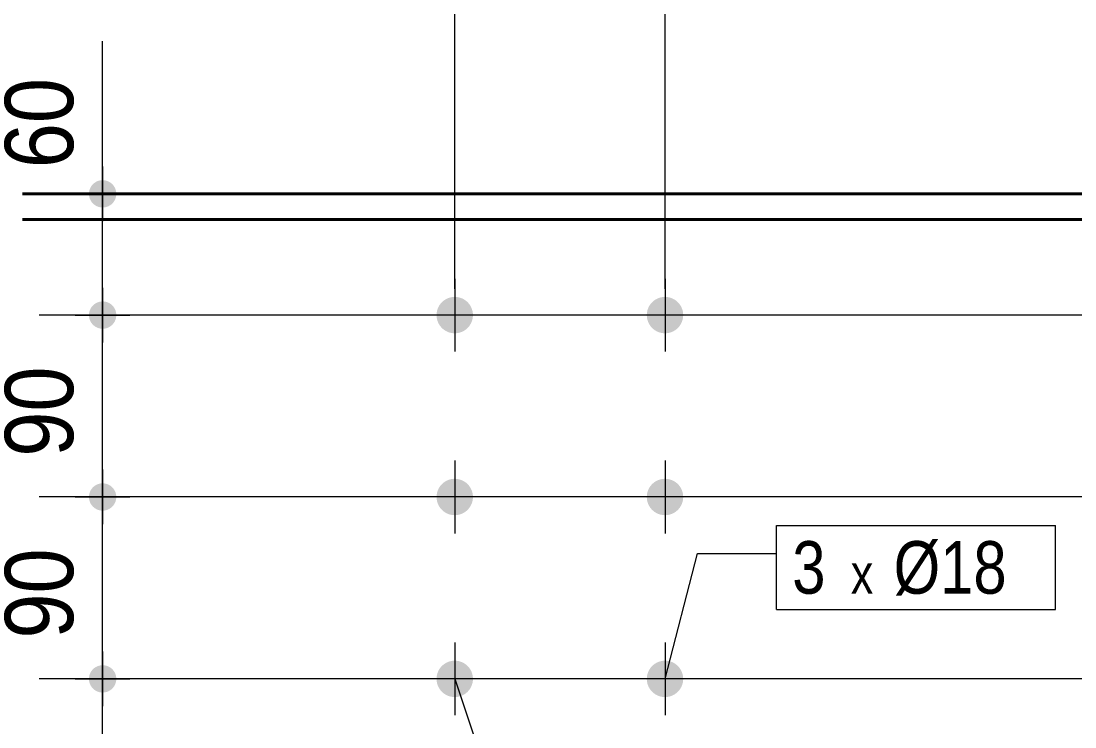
# Model space of a CAD drawing. Header units: millimetres. Extents: x 2 to 287, y 5 to 195.
# Drawn here: x 104.58 to 144.67, y 135.67 to 162.54 of the extents above; entities that cross this region are included whole.
import ezdxf

# ---------------------------------------------------------------- set-up
doc = ezdxf.new("R2010")
doc.units = ezdxf.units.MM
for name, color, linetype, lineweight in [('Boulon', 7, 'Continuous', 0), ('Cotation', 7, 'Continuous', 0), ('Désignation boulon', 3, 'Continuous', 0), ('Piece', 2, 'Continuous', 0)]:
    doc.layers.add(name, color=color, linetype=linetype, lineweight=lineweight)
doc.styles.add('ARIAL', font='ARIAL.TTF')
doc.styles.add('COMIC_SANS_MS', font='COMIC.TTF')

# ---------------------------------------------------------------- blocks, each defined once
blk = doc.blocks.new('*A1')
at = {"layer": 'Boulon'}
for points in [[(128.386, 151.382), (128.389, 151.416), (128.393, 151.449), (128.399, 151.483), (128.406, 151.516), (128.415, 151.549), (128.426, 151.581), (128.438, 151.613), (128.452, 151.644), (128.467, 151.674), (128.484, 151.704), (128.502, 151.733), (128.522, 151.76), (128.542, 151.787), (128.565, 151.813), (128.588, 151.837), (128.613, 151.861), (128.638, 151.883), (128.665, 151.904), (128.693, 151.924), (128.722, 151.942), (128.751, 151.958), (128.782, 151.974), (128.813, 151.987), (128.844, 152), (128.877, 152.01), (128.909, 152.019), (128.943, 152.027), (128.976, 152.033), (129.01, 152.037), (129.044, 152.039), (129.078, 152.04), (129.112, 152.039), (129.145, 152.037), (129.179, 152.033), (129.213, 152.027), (129.246, 152.019), (129.279, 152.01), (129.311, 152), (129.343, 151.987), (129.374, 151.974), (129.404, 151.958), (129.434, 151.942), (129.462, 151.924), (129.49, 151.904), (129.517, 151.883), (129.543, 151.861), (129.567, 151.837), (129.591, 151.813), (129.613, 151.787), (129.634, 151.76), (129.653, 151.733), (129.671, 151.704), (129.688, 151.674), (129.703, 151.644), (129.717, 151.613), (129.729, 151.581), (129.74, 151.549), (129.749, 151.516), (129.757, 151.483), (129.762, 151.449), (129.767, 151.416), (129.769, 151.382), (129.77, 151.348), (129.769, 151.314), (129.767, 151.28), (129.762, 151.246), (129.757, 151.213), (129.749, 151.18), (129.74, 151.147), (129.729, 151.115), (129.717, 151.083), (129.703, 151.052), (129.688, 151.022), (129.671, 150.992), (129.653, 150.963), (129.634, 150.935), (129.613, 150.909), (129.591, 150.883), (129.567, 150.858), (129.543, 150.835), (129.517, 150.813), (129.49, 150.792), (129.462, 150.772), (129.434, 150.754), (129.404, 150.737), (129.374, 150.722), (129.343, 150.708), (129.311, 150.696), (129.279, 150.685), (129.246, 150.676), (129.213, 150.669), (129.179, 150.663), (129.145, 150.659), (129.112, 150.656), (129.078, 150.656), (129.044, 150.656), (129.01, 150.659), (128.976, 150.663), (128.943, 150.669), (128.909, 150.676), (128.877, 150.685), (128.844, 150.696), (128.813, 150.708), (128.782, 150.722), (128.751, 150.737), (128.722, 150.754), (128.693, 150.772), (128.665, 150.792), (128.638, 150.813), (128.613, 150.835), (128.588, 150.858), (128.565, 150.883), (128.542, 150.909), (128.522, 150.935), (128.502, 150.963), (128.484, 150.992), (128.467, 151.022), (128.452, 151.052), (128.438, 151.083), (128.426, 151.115), (128.415, 151.147), (128.406, 151.18), (128.399, 151.213), (128.393, 151.246), (128.389, 151.28), (128.386, 151.314), (128.385, 151.348)], [(128.386, 144.459), (128.389, 144.493), (128.393, 144.526), (128.399, 144.56), (128.406, 144.593), (128.415, 144.626), (128.426, 144.658), (128.438, 144.69), (128.452, 144.721), (128.467, 144.751), (128.484, 144.781), (128.502, 144.809), (128.522, 144.837), (128.542, 144.864), (128.565, 144.89), (128.588, 144.914), (128.613, 144.938), (128.638, 144.96), (128.665, 144.981), (128.693, 145), (128.722, 145.019), (128.751, 145.035), (128.782, 145.051), (128.813, 145.064), (128.844, 145.077), (128.877, 145.087), (128.909, 145.096), (128.943, 145.104), (128.976, 145.11), (129.01, 145.114), (129.044, 145.116), (129.078, 145.117), (129.112, 145.116), (129.145, 145.114), (129.179, 145.11), (129.213, 145.104), (129.246, 145.096), (129.279, 145.087), (129.311, 145.077), (129.343, 145.064), (129.374, 145.051), (129.404, 145.035), (129.434, 145.019), (129.462, 145), (129.49, 144.981), (129.517, 144.96), (129.543, 144.938), (129.567, 144.914), (129.591, 144.89), (129.613, 144.864), (129.634, 144.837), (129.653, 144.809), (129.671, 144.781), (129.688, 144.751), (129.703, 144.721), (129.717, 144.69), (129.729, 144.658), (129.74, 144.626), (129.749, 144.593), (129.757, 144.56), (129.762, 144.526), (129.767, 144.493), (129.769, 144.459), (129.77, 144.425), (129.769, 144.391), (129.767, 144.357), (129.762, 144.323), (129.757, 144.29), (129.749, 144.257), (129.74, 144.224), (129.729, 144.192), (129.717, 144.16), (129.703, 144.129), (129.688, 144.098), (129.671, 144.069), (129.653, 144.04), (129.634, 144.012), (129.613, 143.986), (129.591, 143.96), (129.567, 143.935), (129.543, 143.912), (129.517, 143.89), (129.49, 143.869), (129.462, 143.849), (129.434, 143.831), (129.404, 143.814), (129.374, 143.799), (129.343, 143.785), (129.311, 143.773), (129.279, 143.762), (129.246, 143.753), (129.213, 143.746), (129.179, 143.74), (129.145, 143.736), (129.112, 143.733), (129.078, 143.732), (129.044, 143.733), (129.01, 143.736), (128.976, 143.74), (128.943, 143.746), (128.909, 143.753), (128.877, 143.762), (128.844, 143.773), (128.813, 143.785), (128.782, 143.799), (128.751, 143.814), (128.722, 143.831), (128.693, 143.849), (128.665, 143.869), (128.638, 143.89), (128.613, 143.912), (128.588, 143.935), (128.565, 143.96), (128.542, 143.986), (128.522, 144.012), (128.502, 144.04), (128.484, 144.069), (128.467, 144.098), (128.452, 144.129), (128.438, 144.16), (128.426, 144.192), (128.415, 144.224), (128.406, 144.257), (128.399, 144.29), (128.393, 144.323), (128.389, 144.357), (128.386, 144.391), (128.385, 144.425)], [(128.386, 137.536), (128.389, 137.57), (128.393, 137.603), (128.399, 137.637), (128.406, 137.67), (128.415, 137.703), (128.426, 137.735), (128.438, 137.767), (128.452, 137.798), (128.467, 137.828), (128.484, 137.858), (128.502, 137.886), (128.522, 137.914), (128.542, 137.941), (128.565, 137.967), (128.588, 137.991), (128.613, 138.015), (128.638, 138.037), (128.665, 138.058), (128.693, 138.077), (128.722, 138.096), (128.751, 138.112), (128.782, 138.128), (128.813, 138.141), (128.844, 138.154), (128.877, 138.164), (128.909, 138.173), (128.943, 138.181), (128.976, 138.187), (129.01, 138.191), (129.044, 138.193), (129.078, 138.194), (129.112, 138.193), (129.145, 138.191), (129.179, 138.187), (129.213, 138.181), (129.246, 138.173), (129.279, 138.164), (129.311, 138.154), (129.343, 138.141), (129.374, 138.128), (129.404, 138.112), (129.434, 138.096), (129.462, 138.077), (129.49, 138.058), (129.517, 138.037), (129.543, 138.015), (129.567, 137.991), (129.591, 137.967), (129.613, 137.941), (129.634, 137.914), (129.653, 137.886), (129.671, 137.858), (129.688, 137.828), (129.703, 137.798), (129.717, 137.767), (129.729, 137.735), (129.74, 137.703), (129.749, 137.67), (129.757, 137.637), (129.762, 137.603), (129.767, 137.57), (129.769, 137.536), (129.77, 137.502), (129.769, 137.468), (129.767, 137.434), (129.762, 137.4), (129.757, 137.367), (129.749, 137.334), (129.74, 137.301), (129.729, 137.268), (129.717, 137.237), (129.703, 137.206), (129.688, 137.175), (129.671, 137.146), (129.653, 137.117), (129.634, 137.089), (129.613, 137.063), (129.591, 137.037), (129.567, 137.012), (129.543, 136.989), (129.517, 136.967), (129.49, 136.946), (129.462, 136.926), (129.434, 136.908), (129.404, 136.891), (129.374, 136.876), (129.343, 136.862), (129.311, 136.85), (129.279, 136.839), (129.246, 136.83), (129.213, 136.823), (129.179, 136.817), (129.145, 136.813), (129.112, 136.81), (129.078, 136.809), (129.044, 136.81), (129.01, 136.813), (128.976, 136.817), (128.943, 136.823), (128.909, 136.83), (128.877, 136.839), (128.844, 136.85), (128.813, 136.862), (128.782, 136.876), (128.751, 136.891), (128.722, 136.908), (128.693, 136.926), (128.665, 136.946), (128.638, 136.967), (128.613, 136.989), (128.588, 137.012), (128.565, 137.037), (128.542, 137.063), (128.522, 137.089), (128.502, 137.117), (128.484, 137.146), (128.467, 137.175), (128.452, 137.206), (128.438, 137.237), (128.426, 137.268), (128.415, 137.301), (128.406, 137.334), (128.399, 137.367), (128.393, 137.4), (128.389, 137.434), (128.386, 137.468), (128.385, 137.502)]]:
    blk.add_hatch(color=256, dxfattribs=at).paths.add_polyline_path(points, flags=17)
at = {"layer": 'Boulon', "linetype": 'Continuous', "lineweight": 0}
for p, q in [((129.078, 152.732), (129.078, 149.963)), ((130.462, 151.348), (127.693, 151.348)), ((129.078, 145.809), (129.078, 143.04)), ((130.462, 144.425), (127.693, 144.425)), ((129.078, 138.886), (129.078, 136.117)), ((130.462, 137.502), (127.693, 137.502))]:
    blk.add_line(p, q, dxfattribs=at)
blk = doc.blocks.new('*A2')
at = {"layer": 'Boulon'}
for points in [[(120.386, 151.382), (120.389, 151.416), (120.393, 151.449), (120.399, 151.483), (120.406, 151.516), (120.415, 151.549), (120.426, 151.581), (120.438, 151.613), (120.452, 151.644), (120.467, 151.674), (120.484, 151.704), (120.502, 151.733), (120.522, 151.76), (120.542, 151.787), (120.565, 151.813), (120.588, 151.837), (120.613, 151.861), (120.638, 151.883), (120.665, 151.904), (120.693, 151.924), (120.722, 151.942), (120.751, 151.958), (120.782, 151.974), (120.813, 151.987), (120.844, 152), (120.877, 152.01), (120.909, 152.019), (120.943, 152.027), (120.976, 152.033), (121.01, 152.037), (121.044, 152.039), (121.078, 152.04), (121.112, 152.039), (121.145, 152.037), (121.179, 152.033), (121.213, 152.027), (121.246, 152.019), (121.279, 152.01), (121.311, 152), (121.343, 151.987), (121.374, 151.974), (121.404, 151.958), (121.434, 151.942), (121.462, 151.924), (121.49, 151.904), (121.517, 151.883), (121.543, 151.861), (121.567, 151.837), (121.591, 151.813), (121.613, 151.787), (121.634, 151.76), (121.653, 151.733), (121.671, 151.704), (121.688, 151.674), (121.703, 151.644), (121.717, 151.613), (121.729, 151.581), (121.74, 151.549), (121.749, 151.516), (121.757, 151.483), (121.762, 151.449), (121.767, 151.416), (121.769, 151.382), (121.77, 151.348), (121.769, 151.314), (121.767, 151.28), (121.762, 151.246), (121.757, 151.213), (121.749, 151.18), (121.74, 151.147), (121.729, 151.115), (121.717, 151.083), (121.703, 151.052), (121.688, 151.022), (121.671, 150.992), (121.653, 150.963), (121.634, 150.935), (121.613, 150.909), (121.591, 150.883), (121.567, 150.858), (121.543, 150.835), (121.517, 150.813), (121.49, 150.792), (121.462, 150.772), (121.434, 150.754), (121.404, 150.737), (121.374, 150.722), (121.343, 150.708), (121.311, 150.696), (121.279, 150.685), (121.246, 150.676), (121.213, 150.669), (121.179, 150.663), (121.145, 150.659), (121.112, 150.656), (121.078, 150.656), (121.044, 150.656), (121.01, 150.659), (120.976, 150.663), (120.943, 150.669), (120.909, 150.676), (120.877, 150.685), (120.844, 150.696), (120.813, 150.708), (120.782, 150.722), (120.751, 150.737), (120.722, 150.754), (120.693, 150.772), (120.665, 150.792), (120.638, 150.813), (120.613, 150.835), (120.588, 150.858), (120.565, 150.883), (120.542, 150.909), (120.522, 150.935), (120.502, 150.963), (120.484, 150.992), (120.467, 151.022), (120.452, 151.052), (120.438, 151.083), (120.426, 151.115), (120.415, 151.147), (120.406, 151.18), (120.399, 151.213), (120.393, 151.246), (120.389, 151.28), (120.386, 151.314), (120.385, 151.348)], [(120.386, 144.459), (120.389, 144.493), (120.393, 144.526), (120.399, 144.56), (120.406, 144.593), (120.415, 144.626), (120.426, 144.658), (120.438, 144.69), (120.452, 144.721), (120.467, 144.751), (120.484, 144.781), (120.502, 144.809), (120.522, 144.837), (120.542, 144.864), (120.565, 144.89), (120.588, 144.914), (120.613, 144.938), (120.638, 144.96), (120.665, 144.981), (120.693, 145), (120.722, 145.019), (120.751, 145.035), (120.782, 145.051), (120.813, 145.064), (120.844, 145.077), (120.877, 145.087), (120.909, 145.096), (120.943, 145.104), (120.976, 145.11), (121.01, 145.114), (121.044, 145.116), (121.078, 145.117), (121.112, 145.116), (121.145, 145.114), (121.179, 145.11), (121.213, 145.104), (121.246, 145.096), (121.279, 145.087), (121.311, 145.077), (121.343, 145.064), (121.374, 145.051), (121.404, 145.035), (121.434, 145.019), (121.462, 145), (121.49, 144.981), (121.517, 144.96), (121.543, 144.938), (121.567, 144.914), (121.591, 144.89), (121.613, 144.864), (121.634, 144.837), (121.653, 144.809), (121.671, 144.781), (121.688, 144.751), (121.703, 144.721), (121.717, 144.69), (121.729, 144.658), (121.74, 144.626), (121.749, 144.593), (121.757, 144.56), (121.762, 144.526), (121.767, 144.493), (121.769, 144.459), (121.77, 144.425), (121.769, 144.391), (121.767, 144.357), (121.762, 144.323), (121.757, 144.29), (121.749, 144.257), (121.74, 144.224), (121.729, 144.192), (121.717, 144.16), (121.703, 144.129), (121.688, 144.098), (121.671, 144.069), (121.653, 144.04), (121.634, 144.012), (121.613, 143.986), (121.591, 143.96), (121.567, 143.935), (121.543, 143.912), (121.517, 143.89), (121.49, 143.869), (121.462, 143.849), (121.434, 143.831), (121.404, 143.814), (121.374, 143.799), (121.343, 143.785), (121.311, 143.773), (121.279, 143.762), (121.246, 143.753), (121.213, 143.746), (121.179, 143.74), (121.145, 143.736), (121.112, 143.733), (121.078, 143.732), (121.044, 143.733), (121.01, 143.736), (120.976, 143.74), (120.943, 143.746), (120.909, 143.753), (120.877, 143.762), (120.844, 143.773), (120.813, 143.785), (120.782, 143.799), (120.751, 143.814), (120.722, 143.831), (120.693, 143.849), (120.665, 143.869), (120.638, 143.89), (120.613, 143.912), (120.588, 143.935), (120.565, 143.96), (120.542, 143.986), (120.522, 144.012), (120.502, 144.04), (120.484, 144.069), (120.467, 144.098), (120.452, 144.129), (120.438, 144.16), (120.426, 144.192), (120.415, 144.224), (120.406, 144.257), (120.399, 144.29), (120.393, 144.323), (120.389, 144.357), (120.386, 144.391), (120.385, 144.425)], [(120.386, 137.536), (120.389, 137.57), (120.393, 137.603), (120.399, 137.637), (120.406, 137.67), (120.415, 137.703), (120.426, 137.735), (120.438, 137.767), (120.452, 137.798), (120.467, 137.828), (120.484, 137.858), (120.502, 137.886), (120.522, 137.914), (120.542, 137.941), (120.565, 137.967), (120.588, 137.991), (120.613, 138.015), (120.638, 138.037), (120.665, 138.058), (120.693, 138.077), (120.722, 138.096), (120.751, 138.112), (120.782, 138.128), (120.813, 138.141), (120.844, 138.154), (120.877, 138.164), (120.909, 138.173), (120.943, 138.181), (120.976, 138.187), (121.01, 138.191), (121.044, 138.193), (121.078, 138.194), (121.112, 138.193), (121.145, 138.191), (121.179, 138.187), (121.213, 138.181), (121.246, 138.173), (121.279, 138.164), (121.311, 138.154), (121.343, 138.141), (121.374, 138.128), (121.404, 138.112), (121.434, 138.096), (121.462, 138.077), (121.49, 138.058), (121.517, 138.037), (121.543, 138.015), (121.567, 137.991), (121.591, 137.967), (121.613, 137.941), (121.634, 137.914), (121.653, 137.886), (121.671, 137.858), (121.688, 137.828), (121.703, 137.798), (121.717, 137.767), (121.729, 137.735), (121.74, 137.703), (121.749, 137.67), (121.757, 137.637), (121.762, 137.603), (121.767, 137.57), (121.769, 137.536), (121.77, 137.502), (121.769, 137.468), (121.767, 137.434), (121.762, 137.4), (121.757, 137.367), (121.749, 137.334), (121.74, 137.301), (121.729, 137.268), (121.717, 137.237), (121.703, 137.206), (121.688, 137.175), (121.671, 137.146), (121.653, 137.117), (121.634, 137.089), (121.613, 137.063), (121.591, 137.037), (121.567, 137.012), (121.543, 136.989), (121.517, 136.967), (121.49, 136.946), (121.462, 136.926), (121.434, 136.908), (121.404, 136.891), (121.374, 136.876), (121.343, 136.862), (121.311, 136.85), (121.279, 136.839), (121.246, 136.83), (121.213, 136.823), (121.179, 136.817), (121.145, 136.813), (121.112, 136.81), (121.078, 136.809), (121.044, 136.81), (121.01, 136.813), (120.976, 136.817), (120.943, 136.823), (120.909, 136.83), (120.877, 136.839), (120.844, 136.85), (120.813, 136.862), (120.782, 136.876), (120.751, 136.891), (120.722, 136.908), (120.693, 136.926), (120.665, 136.946), (120.638, 136.967), (120.613, 136.989), (120.588, 137.012), (120.565, 137.037), (120.542, 137.063), (120.522, 137.089), (120.502, 137.117), (120.484, 137.146), (120.467, 137.175), (120.452, 137.206), (120.438, 137.237), (120.426, 137.268), (120.415, 137.301), (120.406, 137.334), (120.399, 137.367), (120.393, 137.4), (120.389, 137.434), (120.386, 137.468), (120.385, 137.502)]]:
    blk.add_hatch(color=256, dxfattribs=at).paths.add_polyline_path(points, flags=17)
at = {"layer": 'Boulon', "linetype": 'Continuous', "lineweight": 0}
for p, q in [((121.078, 152.732), (121.078, 149.963)), ((122.462, 151.348), (119.693, 151.348)), ((121.078, 145.809), (121.078, 143.04)), ((122.462, 144.425), (119.693, 144.425)), ((121.078, 138.886), (121.078, 136.117)), ((122.462, 137.502), (119.693, 137.502))]:
    blk.add_line(p, q, dxfattribs=at)
blk = doc.blocks.new('*A11')
at = {"layer": 'Piece', "color": 2, "linetype": 'Continuous', "lineweight": 40}
for p, q in [((177.561971, 155.963263), (104.627139, 155.963263)), ((177.561971, 154.98634), (104.627139, 154.98634))]:
    blk.add_line(p, q, dxfattribs=at)
blk = doc.blocks.new('*A41')
at = {"layer": 'Cotation'}
blk.add_hatch(color=256, dxfattribs=at).paths.add_polyline_path([(107.654, 136.982), (107.629, 136.984), (107.604, 136.987), (107.579, 136.992), (107.554, 136.997), (107.529, 137.004), (107.505, 137.012), (107.481, 137.021), (107.458, 137.032), (107.435, 137.043), (107.413, 137.056), (107.391, 137.069), (107.37, 137.084), (107.35, 137.1), (107.331, 137.116), (107.312, 137.134), (107.295, 137.153), (107.278, 137.172), (107.262, 137.192), (107.248, 137.213), (107.234, 137.234), (107.221, 137.257), (107.21, 137.279), (107.2, 137.303), (107.19, 137.327), (107.182, 137.351), (107.176, 137.375), (107.17, 137.4), (107.166, 137.425), (107.163, 137.451), (107.161, 137.476), (107.16, 137.502), (107.161, 137.527), (107.163, 137.553), (107.166, 137.578), (107.17, 137.603), (107.176, 137.628), (107.182, 137.653), (107.19, 137.677), (107.2, 137.701), (107.21, 137.724), (107.221, 137.747), (107.234, 137.769), (107.248, 137.791), (107.262, 137.811), (107.278, 137.832), (107.295, 137.851), (107.312, 137.869), (107.331, 137.887), (107.35, 137.904), (107.37, 137.919), (107.391, 137.934), (107.413, 137.948), (107.435, 137.96), (107.458, 137.972), (107.481, 137.982), (107.505, 137.991), (107.529, 137.999), (107.554, 138.006), (107.579, 138.012), (107.604, 138.016), (107.629, 138.019), (107.654, 138.021), (107.68, 138.022), (107.706, 138.021), (107.731, 138.019), (107.756, 138.016), (107.781, 138.012), (107.806, 138.006), (107.831, 137.999), (107.855, 137.991), (107.879, 137.982), (107.902, 137.972), (107.925, 137.96), (107.947, 137.948), (107.969, 137.934), (107.99, 137.919), (108.01, 137.904), (108.029, 137.887), (108.048, 137.869), (108.065, 137.851), (108.082, 137.832), (108.098, 137.811), (108.112, 137.791), (108.126, 137.769), (108.139, 137.747), (108.15, 137.724), (108.16, 137.701), (108.17, 137.677), (108.178, 137.653), (108.184, 137.628), (108.19, 137.603), (108.194, 137.578), (108.197, 137.553), (108.199, 137.527), (108.2, 137.502), (108.199, 137.476), (108.197, 137.451), (108.194, 137.425), (108.19, 137.4), (108.184, 137.375), (108.178, 137.351), (108.17, 137.327), (108.16, 137.303), (108.15, 137.279), (108.139, 137.257), (108.126, 137.234), (108.112, 137.213), (108.098, 137.192), (108.082, 137.172), (108.065, 137.153), (108.048, 137.134), (108.029, 137.116), (108.01, 137.1), (107.99, 137.084), (107.969, 137.069), (107.947, 137.056), (107.925, 137.043), (107.902, 137.032), (107.879, 137.021), (107.855, 137.012), (107.831, 137.004), (107.806, 136.997), (107.781, 136.992), (107.756, 136.987), (107.731, 136.984), (107.706, 136.982), (107.68, 136.982)], flags=17)
at = {"layer": 'Cotation', "linetype": 'Continuous', "lineweight": 0}
for p, q in [((107.68, 138.542), (107.68, 136.462)), ((107.68, 137.502), (107.68, 138.542)), ((160.111, 137.502), (105.26, 137.502)), ((106.64, 137.502), (108.72, 137.502)), ((107.68, 128.271), (107.68, 137.502))]:
    blk.add_line(p, q, dxfattribs=at)
at = {"layer": 'Cotation'}
blk.add_point((107.68, 137.502), dxfattribs=at)
blk = doc.blocks.new('*A42')
at = {"layer": 'Cotation'}
for points in [[(107.654, 143.905), (107.629, 143.907), (107.604, 143.91), (107.579, 143.915), (107.554, 143.92), (107.529, 143.927), (107.505, 143.935), (107.481, 143.944), (107.458, 143.955), (107.435, 143.966), (107.413, 143.979), (107.391, 143.992), (107.37, 144.007), (107.35, 144.023), (107.331, 144.04), (107.312, 144.057), (107.295, 144.076), (107.278, 144.095), (107.262, 144.115), (107.248, 144.136), (107.234, 144.157), (107.221, 144.18), (107.21, 144.202), (107.2, 144.226), (107.19, 144.25), (107.182, 144.274), (107.176, 144.298), (107.17, 144.323), (107.166, 144.349), (107.163, 144.374), (107.161, 144.399), (107.16, 144.425), (107.161, 144.45), (107.163, 144.476), (107.166, 144.501), (107.17, 144.526), (107.176, 144.551), (107.182, 144.576), (107.19, 144.6), (107.2, 144.624), (107.21, 144.647), (107.221, 144.67), (107.234, 144.692), (107.248, 144.714), (107.262, 144.735), (107.278, 144.755), (107.295, 144.774), (107.312, 144.792), (107.331, 144.81), (107.35, 144.827), (107.37, 144.842), (107.391, 144.857), (107.413, 144.871), (107.435, 144.883), (107.458, 144.895), (107.481, 144.905), (107.505, 144.914), (107.529, 144.922), (107.554, 144.929), (107.579, 144.935), (107.604, 144.939), (107.629, 144.942), (107.654, 144.944), (107.68, 144.945), (107.706, 144.944), (107.731, 144.942), (107.756, 144.939), (107.781, 144.935), (107.806, 144.929), (107.831, 144.922), (107.855, 144.914), (107.879, 144.905), (107.902, 144.895), (107.925, 144.883), (107.947, 144.871), (107.969, 144.857), (107.99, 144.842), (108.01, 144.827), (108.029, 144.81), (108.048, 144.792), (108.065, 144.774), (108.082, 144.755), (108.098, 144.735), (108.112, 144.714), (108.126, 144.692), (108.139, 144.67), (108.15, 144.647), (108.16, 144.624), (108.17, 144.6), (108.178, 144.576), (108.184, 144.551), (108.19, 144.526), (108.194, 144.501), (108.197, 144.476), (108.199, 144.45), (108.2, 144.425), (108.199, 144.399), (108.197, 144.374), (108.194, 144.349), (108.19, 144.323), (108.184, 144.298), (108.178, 144.274), (108.17, 144.25), (108.16, 144.226), (108.15, 144.202), (108.139, 144.18), (108.126, 144.157), (108.112, 144.136), (108.098, 144.115), (108.082, 144.095), (108.065, 144.076), (108.048, 144.057), (108.029, 144.04), (108.01, 144.023), (107.99, 144.007), (107.969, 143.992), (107.947, 143.979), (107.925, 143.966), (107.902, 143.955), (107.879, 143.944), (107.855, 143.935), (107.831, 143.927), (107.806, 143.92), (107.781, 143.915), (107.756, 143.91), (107.731, 143.907), (107.706, 143.905), (107.68, 143.905)], [(107.654, 136.982), (107.629, 136.984), (107.604, 136.987), (107.579, 136.992), (107.554, 136.997), (107.529, 137.004), (107.505, 137.012), (107.481, 137.021), (107.458, 137.032), (107.435, 137.043), (107.413, 137.056), (107.391, 137.069), (107.37, 137.084), (107.35, 137.1), (107.331, 137.116), (107.312, 137.134), (107.295, 137.153), (107.278, 137.172), (107.262, 137.192), (107.248, 137.213), (107.234, 137.234), (107.221, 137.257), (107.21, 137.279), (107.2, 137.303), (107.19, 137.327), (107.182, 137.351), (107.176, 137.375), (107.17, 137.4), (107.166, 137.425), (107.163, 137.451), (107.161, 137.476), (107.16, 137.502), (107.161, 137.527), (107.163, 137.553), (107.166, 137.578), (107.17, 137.603), (107.176, 137.628), (107.182, 137.653), (107.19, 137.677), (107.2, 137.701), (107.21, 137.724), (107.221, 137.747), (107.234, 137.769), (107.248, 137.791), (107.262, 137.811), (107.278, 137.832), (107.295, 137.851), (107.312, 137.869), (107.331, 137.887), (107.35, 137.904), (107.37, 137.919), (107.391, 137.934), (107.413, 137.948), (107.435, 137.96), (107.458, 137.972), (107.481, 137.982), (107.505, 137.991), (107.529, 137.999), (107.554, 138.006), (107.579, 138.012), (107.604, 138.016), (107.629, 138.019), (107.654, 138.021), (107.68, 138.022), (107.706, 138.021), (107.731, 138.019), (107.756, 138.016), (107.781, 138.012), (107.806, 138.006), (107.831, 137.999), (107.855, 137.991), (107.879, 137.982), (107.902, 137.972), (107.925, 137.96), (107.947, 137.948), (107.969, 137.934), (107.99, 137.919), (108.01, 137.904), (108.029, 137.887), (108.048, 137.869), (108.065, 137.851), (108.082, 137.832), (108.098, 137.811), (108.112, 137.791), (108.126, 137.769), (108.139, 137.747), (108.15, 137.724), (108.16, 137.701), (108.17, 137.677), (108.178, 137.653), (108.184, 137.628), (108.19, 137.603), (108.194, 137.578), (108.197, 137.553), (108.199, 137.527), (108.2, 137.502), (108.199, 137.476), (108.197, 137.451), (108.194, 137.425), (108.19, 137.4), (108.184, 137.375), (108.178, 137.351), (108.17, 137.327), (108.16, 137.303), (108.15, 137.279), (108.139, 137.257), (108.126, 137.234), (108.112, 137.213), (108.098, 137.192), (108.082, 137.172), (108.065, 137.153), (108.048, 137.134), (108.029, 137.116), (108.01, 137.1), (107.99, 137.084), (107.969, 137.069), (107.947, 137.056), (107.925, 137.043), (107.902, 137.032), (107.879, 137.021), (107.855, 137.012), (107.831, 137.004), (107.806, 136.997), (107.781, 136.992), (107.756, 136.987), (107.731, 136.984), (107.706, 136.982), (107.68, 136.982)]]:
    blk.add_hatch(color=256, dxfattribs=at).paths.add_polyline_path(points, flags=17)
at = {"layer": 'Cotation', "linetype": 'Continuous', "lineweight": 0}
for p, q in [((107.68, 145.465), (107.68, 143.385)), ((107.68, 144.425), (107.68, 145.465)), ((160.111, 144.425), (105.26, 144.425)), ((106.64, 144.425), (108.72, 144.425)), ((107.68, 137.502), (107.68, 144.425)), ((107.68, 138.542), (107.68, 136.462)), ((160.111, 137.502), (105.26, 137.502)), ((106.64, 137.502), (108.72, 137.502)), ((107.68, 137.502), (107.68, 136.462))]:
    blk.add_line(p, q, dxfattribs=at)
at = {"layer": 'Cotation'}
for p in [(107.68, 144.425), (107.68, 137.502)]:
    blk.add_point(p, dxfattribs=at)
at = {"layer": 'Cotation', "style": 'ARIAL', "width": 0.85}
blk.add_text('90', height=2.6, rotation=90.0002, dxfattribs=at).set_placement((106.56, 139.035))
blk = doc.blocks.new('*A43')
at = {"layer": 'Cotation'}
for points in [[(107.654, 150.829), (107.629, 150.83), (107.604, 150.834), (107.579, 150.838), (107.554, 150.843), (107.529, 150.85), (107.505, 150.858), (107.481, 150.867), (107.458, 150.878), (107.435, 150.889), (107.413, 150.902), (107.391, 150.916), (107.37, 150.93), (107.35, 150.946), (107.331, 150.963), (107.312, 150.98), (107.295, 150.999), (107.278, 151.018), (107.262, 151.038), (107.248, 151.059), (107.234, 151.081), (107.221, 151.103), (107.21, 151.126), (107.2, 151.149), (107.19, 151.173), (107.182, 151.197), (107.176, 151.222), (107.17, 151.246), (107.166, 151.272), (107.163, 151.297), (107.161, 151.322), (107.16, 151.348), (107.161, 151.373), (107.163, 151.399), (107.166, 151.424), (107.17, 151.449), (107.176, 151.474), (107.182, 151.499), (107.19, 151.523), (107.2, 151.547), (107.21, 151.57), (107.221, 151.593), (107.234, 151.615), (107.248, 151.637), (107.262, 151.658), (107.278, 151.678), (107.295, 151.697), (107.312, 151.716), (107.331, 151.733), (107.35, 151.75), (107.37, 151.766), (107.391, 151.78), (107.413, 151.794), (107.435, 151.806), (107.458, 151.818), (107.481, 151.828), (107.505, 151.837), (107.529, 151.845), (107.554, 151.852), (107.579, 151.858), (107.604, 151.862), (107.629, 151.865), (107.654, 151.867), (107.68, 151.868), (107.706, 151.867), (107.731, 151.865), (107.756, 151.862), (107.781, 151.858), (107.806, 151.852), (107.831, 151.845), (107.855, 151.837), (107.879, 151.828), (107.902, 151.818), (107.925, 151.806), (107.947, 151.794), (107.969, 151.78), (107.99, 151.766), (108.01, 151.75), (108.029, 151.733), (108.048, 151.716), (108.065, 151.697), (108.082, 151.678), (108.098, 151.658), (108.112, 151.637), (108.126, 151.615), (108.139, 151.593), (108.15, 151.57), (108.16, 151.547), (108.17, 151.523), (108.178, 151.499), (108.184, 151.474), (108.19, 151.449), (108.194, 151.424), (108.197, 151.399), (108.199, 151.373), (108.2, 151.348), (108.199, 151.322), (108.197, 151.297), (108.194, 151.272), (108.19, 151.246), (108.184, 151.222), (108.178, 151.197), (108.17, 151.173), (108.16, 151.149), (108.15, 151.126), (108.139, 151.103), (108.126, 151.081), (108.112, 151.059), (108.098, 151.038), (108.082, 151.018), (108.065, 150.999), (108.048, 150.98), (108.029, 150.963), (108.01, 150.946), (107.99, 150.93), (107.969, 150.916), (107.947, 150.902), (107.925, 150.889), (107.902, 150.878), (107.879, 150.867), (107.855, 150.858), (107.831, 150.85), (107.806, 150.843), (107.781, 150.838), (107.756, 150.834), (107.731, 150.83), (107.706, 150.829), (107.68, 150.828)], [(107.654, 143.905), (107.629, 143.907), (107.604, 143.91), (107.579, 143.915), (107.554, 143.92), (107.529, 143.927), (107.505, 143.935), (107.481, 143.944), (107.458, 143.955), (107.435, 143.966), (107.413, 143.979), (107.391, 143.992), (107.37, 144.007), (107.35, 144.023), (107.331, 144.04), (107.312, 144.057), (107.295, 144.076), (107.278, 144.095), (107.262, 144.115), (107.248, 144.136), (107.234, 144.157), (107.221, 144.18), (107.21, 144.202), (107.2, 144.226), (107.19, 144.25), (107.182, 144.274), (107.176, 144.298), (107.17, 144.323), (107.166, 144.349), (107.163, 144.374), (107.161, 144.399), (107.16, 144.425), (107.161, 144.45), (107.163, 144.476), (107.166, 144.501), (107.17, 144.526), (107.176, 144.551), (107.182, 144.576), (107.19, 144.6), (107.2, 144.624), (107.21, 144.647), (107.221, 144.67), (107.234, 144.692), (107.248, 144.714), (107.262, 144.735), (107.278, 144.755), (107.295, 144.774), (107.312, 144.792), (107.331, 144.81), (107.35, 144.827), (107.37, 144.842), (107.391, 144.857), (107.413, 144.871), (107.435, 144.883), (107.458, 144.895), (107.481, 144.905), (107.505, 144.914), (107.529, 144.922), (107.554, 144.929), (107.579, 144.935), (107.604, 144.939), (107.629, 144.942), (107.654, 144.944), (107.68, 144.945), (107.706, 144.944), (107.731, 144.942), (107.756, 144.939), (107.781, 144.935), (107.806, 144.929), (107.831, 144.922), (107.855, 144.914), (107.879, 144.905), (107.902, 144.895), (107.925, 144.883), (107.947, 144.871), (107.969, 144.857), (107.99, 144.842), (108.01, 144.827), (108.029, 144.81), (108.048, 144.792), (108.065, 144.774), (108.082, 144.755), (108.098, 144.735), (108.112, 144.714), (108.126, 144.692), (108.139, 144.67), (108.15, 144.647), (108.16, 144.624), (108.17, 144.6), (108.178, 144.576), (108.184, 144.551), (108.19, 144.526), (108.194, 144.501), (108.197, 144.476), (108.199, 144.45), (108.2, 144.425), (108.199, 144.399), (108.197, 144.374), (108.194, 144.349), (108.19, 144.323), (108.184, 144.298), (108.178, 144.274), (108.17, 144.25), (108.16, 144.226), (108.15, 144.202), (108.139, 144.18), (108.126, 144.157), (108.112, 144.136), (108.098, 144.115), (108.082, 144.095), (108.065, 144.076), (108.048, 144.057), (108.029, 144.04), (108.01, 144.023), (107.99, 144.007), (107.969, 143.992), (107.947, 143.979), (107.925, 143.966), (107.902, 143.955), (107.879, 143.944), (107.855, 143.935), (107.831, 143.927), (107.806, 143.92), (107.781, 143.915), (107.756, 143.91), (107.731, 143.907), (107.706, 143.905), (107.68, 143.905)]]:
    blk.add_hatch(color=256, dxfattribs=at).paths.add_polyline_path(points, flags=17)
at = {"layer": 'Cotation', "linetype": 'Continuous', "lineweight": 0}
for p, q in [((107.68, 152.388), (107.68, 150.308)), ((107.68, 151.348), (107.68, 152.388)), ((160.111, 151.348), (105.26, 151.348)), ((106.64, 151.348), (108.72, 151.348)), ((107.68, 144.425), (107.68, 151.348)), ((107.68, 145.465), (107.68, 143.385)), ((160.111, 144.425), (105.26, 144.425)), ((106.64, 144.425), (108.72, 144.425)), ((107.68, 144.425), (107.68, 143.385))]:
    blk.add_line(p, q, dxfattribs=at)
at = {"layer": 'Cotation'}
for p in [(107.68, 151.348), (107.68, 144.425)]:
    blk.add_point(p, dxfattribs=at)
at = {"layer": 'Cotation', "style": 'ARIAL', "width": 0.85}
blk.add_text('90', height=2.6, rotation=90.0002, dxfattribs=at).set_placement((106.56, 145.958))
blk = doc.blocks.new('*A44')
at = {"layer": 'Cotation'}
for points in [[(107.654, 155.444), (107.629, 155.446), (107.604, 155.449), (107.579, 155.453), (107.554, 155.459), (107.529, 155.466), (107.505, 155.474), (107.481, 155.483), (107.458, 155.493), (107.435, 155.505), (107.413, 155.517), (107.391, 155.531), (107.37, 155.546), (107.35, 155.561), (107.331, 155.578), (107.312, 155.596), (107.295, 155.614), (107.278, 155.633), (107.262, 155.653), (107.248, 155.674), (107.234, 155.696), (107.221, 155.718), (107.21, 155.741), (107.2, 155.764), (107.19, 155.788), (107.182, 155.812), (107.176, 155.837), (107.17, 155.862), (107.166, 155.887), (107.163, 155.912), (107.161, 155.938), (107.16, 155.963), (107.161, 155.989), (107.163, 156.014), (107.166, 156.04), (107.17, 156.065), (107.176, 156.09), (107.182, 156.114), (107.19, 156.138), (107.2, 156.162), (107.21, 156.186), (107.221, 156.208), (107.234, 156.231), (107.248, 156.252), (107.262, 156.273), (107.278, 156.293), (107.295, 156.312), (107.312, 156.331), (107.331, 156.349), (107.35, 156.365), (107.37, 156.381), (107.391, 156.396), (107.413, 156.409), (107.435, 156.422), (107.458, 156.433), (107.481, 156.444), (107.505, 156.453), (107.529, 156.461), (107.554, 156.468), (107.579, 156.473), (107.604, 156.478), (107.629, 156.481), (107.654, 156.483), (107.68, 156.483), (107.706, 156.483), (107.731, 156.481), (107.756, 156.478), (107.781, 156.473), (107.806, 156.468), (107.831, 156.461), (107.855, 156.453), (107.879, 156.444), (107.902, 156.433), (107.925, 156.422), (107.947, 156.409), (107.969, 156.396), (107.99, 156.381), (108.01, 156.365), (108.029, 156.349), (108.048, 156.331), (108.065, 156.312), (108.082, 156.293), (108.098, 156.273), (108.112, 156.252), (108.126, 156.231), (108.139, 156.208), (108.15, 156.186), (108.16, 156.162), (108.17, 156.138), (108.178, 156.114), (108.184, 156.09), (108.19, 156.065), (108.194, 156.04), (108.197, 156.014), (108.199, 155.989), (108.2, 155.963), (108.199, 155.938), (108.197, 155.912), (108.194, 155.887), (108.19, 155.862), (108.184, 155.837), (108.178, 155.812), (108.17, 155.788), (108.16, 155.764), (108.15, 155.741), (108.139, 155.718), (108.126, 155.696), (108.112, 155.674), (108.098, 155.653), (108.082, 155.633), (108.065, 155.614), (108.048, 155.596), (108.029, 155.578), (108.01, 155.561), (107.99, 155.546), (107.969, 155.531), (107.947, 155.517), (107.925, 155.505), (107.902, 155.493), (107.879, 155.483), (107.855, 155.474), (107.831, 155.466), (107.806, 155.459), (107.781, 155.453), (107.756, 155.449), (107.731, 155.446), (107.706, 155.444), (107.68, 155.443)], [(107.654, 150.829), (107.629, 150.83), (107.604, 150.834), (107.579, 150.838), (107.554, 150.843), (107.529, 150.85), (107.505, 150.858), (107.481, 150.867), (107.458, 150.878), (107.435, 150.889), (107.413, 150.902), (107.391, 150.916), (107.37, 150.93), (107.35, 150.946), (107.331, 150.963), (107.312, 150.98), (107.295, 150.999), (107.278, 151.018), (107.262, 151.038), (107.248, 151.059), (107.234, 151.081), (107.221, 151.103), (107.21, 151.126), (107.2, 151.149), (107.19, 151.173), (107.182, 151.197), (107.176, 151.222), (107.17, 151.246), (107.166, 151.272), (107.163, 151.297), (107.161, 151.322), (107.16, 151.348), (107.161, 151.373), (107.163, 151.399), (107.166, 151.424), (107.17, 151.449), (107.176, 151.474), (107.182, 151.499), (107.19, 151.523), (107.2, 151.547), (107.21, 151.57), (107.221, 151.593), (107.234, 151.615), (107.248, 151.637), (107.262, 151.658), (107.278, 151.678), (107.295, 151.697), (107.312, 151.716), (107.331, 151.733), (107.35, 151.75), (107.37, 151.766), (107.391, 151.78), (107.413, 151.794), (107.435, 151.806), (107.458, 151.818), (107.481, 151.828), (107.505, 151.837), (107.529, 151.845), (107.554, 151.852), (107.579, 151.858), (107.604, 151.862), (107.629, 151.865), (107.654, 151.867), (107.68, 151.868), (107.706, 151.867), (107.731, 151.865), (107.756, 151.862), (107.781, 151.858), (107.806, 151.852), (107.831, 151.845), (107.855, 151.837), (107.879, 151.828), (107.902, 151.818), (107.925, 151.806), (107.947, 151.794), (107.969, 151.78), (107.99, 151.766), (108.01, 151.75), (108.029, 151.733), (108.048, 151.716), (108.065, 151.697), (108.082, 151.678), (108.098, 151.658), (108.112, 151.637), (108.126, 151.615), (108.139, 151.593), (108.15, 151.57), (108.16, 151.547), (108.17, 151.523), (108.178, 151.499), (108.184, 151.474), (108.19, 151.449), (108.194, 151.424), (108.197, 151.399), (108.199, 151.373), (108.2, 151.348), (108.199, 151.322), (108.197, 151.297), (108.194, 151.272), (108.19, 151.246), (108.184, 151.222), (108.178, 151.197), (108.17, 151.173), (108.16, 151.149), (108.15, 151.126), (108.139, 151.103), (108.126, 151.081), (108.112, 151.059), (108.098, 151.038), (108.082, 151.018), (108.065, 150.999), (108.048, 150.98), (108.029, 150.963), (108.01, 150.946), (107.99, 150.93), (107.969, 150.916), (107.947, 150.902), (107.925, 150.889), (107.902, 150.878), (107.879, 150.867), (107.855, 150.858), (107.831, 150.85), (107.806, 150.843), (107.781, 150.838), (107.756, 150.834), (107.731, 150.83), (107.706, 150.829), (107.68, 150.828)]]:
    blk.add_hatch(color=256, dxfattribs=at).paths.add_polyline_path(points, flags=17)
at = {"layer": 'Cotation', "linetype": 'Continuous', "lineweight": 0}
for p, q in [((107.68, 155.963), (107.68, 161.77)), ((107.68, 155.963), (107.68, 161.77)), ((107.68, 157.003), (107.68, 154.923)), ((120.078, 155.963), (105.26, 155.963)), ((106.64, 155.963), (108.72, 155.963)), ((107.68, 151.348), (107.68, 155.963)), ((107.68, 152.388), (107.68, 150.308)), ((160.111, 151.348), (105.26, 151.348)), ((106.64, 151.348), (108.72, 151.348)), ((107.68, 151.348), (107.68, 150.308))]:
    blk.add_line(p, q, dxfattribs=at)
at = {"layer": 'Cotation'}
for p in [(107.68, 155.963), (107.68, 151.348)]:
    blk.add_point(p, dxfattribs=at)
at = {"layer": 'Cotation', "style": 'ARIAL', "width": 0.85}
blk.add_text('60', height=2.6, rotation=90.0002, dxfattribs=at).set_placement((106.56, 156.938))
blk = doc.blocks.new('*A49')
at = {"layer": 'Cotation'}
for points in [[(88.051, 165.598), (88.026, 165.6), (88, 165.603), (87.975, 165.607), (87.95, 165.613), (87.926, 165.62), (87.901, 165.628), (87.878, 165.637), (87.854, 165.647), (87.832, 165.659), (87.809, 165.671), (87.788, 165.685), (87.767, 165.699), (87.747, 165.715), (87.727, 165.732), (87.709, 165.749), (87.691, 165.768), (87.675, 165.787), (87.659, 165.807), (87.644, 165.828), (87.631, 165.85), (87.618, 165.872), (87.607, 165.895), (87.596, 165.918), (87.587, 165.942), (87.579, 165.966), (87.572, 165.991), (87.567, 166.016), (87.562, 166.041), (87.559, 166.066), (87.557, 166.092), (87.557, 166.117), (87.557, 166.143), (87.559, 166.168), (87.562, 166.193), (87.567, 166.219), (87.572, 166.243), (87.579, 166.268), (87.587, 166.292), (87.596, 166.316), (87.607, 166.339), (87.618, 166.362), (87.631, 166.384), (87.644, 166.406), (87.659, 166.427), (87.675, 166.447), (87.691, 166.466), (87.709, 166.485), (87.727, 166.502), (87.747, 166.519), (87.767, 166.535), (87.788, 166.549), (87.809, 166.563), (87.832, 166.576), (87.854, 166.587), (87.878, 166.598), (87.901, 166.607), (87.926, 166.615), (87.95, 166.622), (87.975, 166.627), (88, 166.631), (88.026, 166.635), (88.051, 166.636), (88.077, 166.637), (88.102, 166.636), (88.128, 166.635), (88.153, 166.631), (88.178, 166.627), (88.203, 166.622), (88.228, 166.615), (88.252, 166.607), (88.276, 166.598), (88.299, 166.587), (88.322, 166.576), (88.344, 166.563), (88.366, 166.549), (88.386, 166.535), (88.407, 166.519), (88.426, 166.502), (88.444, 166.485), (88.462, 166.466), (88.479, 166.447), (88.494, 166.427), (88.509, 166.406), (88.523, 166.384), (88.535, 166.362), (88.547, 166.339), (88.557, 166.316), (88.566, 166.292), (88.574, 166.268), (88.581, 166.243), (88.587, 166.219), (88.591, 166.193), (88.594, 166.168), (88.596, 166.143), (88.597, 166.117), (88.596, 166.092), (88.594, 166.066), (88.591, 166.041), (88.587, 166.016), (88.581, 165.991), (88.574, 165.966), (88.566, 165.942), (88.557, 165.918), (88.547, 165.895), (88.535, 165.872), (88.523, 165.85), (88.509, 165.828), (88.494, 165.807), (88.479, 165.787), (88.462, 165.768), (88.444, 165.749), (88.426, 165.732), (88.407, 165.715), (88.386, 165.699), (88.366, 165.685), (88.344, 165.671), (88.322, 165.659), (88.299, 165.647), (88.276, 165.637), (88.252, 165.628), (88.228, 165.62), (88.203, 165.613), (88.178, 165.607), (88.153, 165.603), (88.128, 165.6), (88.102, 165.598), (88.077, 165.597)], [(121.052, 165.598), (121.027, 165.6), (121.001, 165.603), (120.976, 165.607), (120.951, 165.613), (120.927, 165.62), (120.902, 165.628), (120.879, 165.637), (120.855, 165.647), (120.833, 165.659), (120.81, 165.671), (120.789, 165.685), (120.768, 165.699), (120.748, 165.715), (120.728, 165.732), (120.71, 165.749), (120.692, 165.768), (120.676, 165.787), (120.66, 165.807), (120.645, 165.828), (120.632, 165.85), (120.619, 165.872), (120.608, 165.895), (120.597, 165.918), (120.588, 165.942), (120.58, 165.966), (120.573, 165.991), (120.568, 166.016), (120.563, 166.041), (120.56, 166.066), (120.558, 166.092), (120.558, 166.117), (120.558, 166.143), (120.56, 166.168), (120.563, 166.193), (120.568, 166.219), (120.573, 166.243), (120.58, 166.268), (120.588, 166.292), (120.597, 166.316), (120.608, 166.339), (120.619, 166.362), (120.632, 166.384), (120.645, 166.406), (120.66, 166.427), (120.676, 166.447), (120.692, 166.466), (120.71, 166.485), (120.728, 166.502), (120.748, 166.519), (120.768, 166.535), (120.789, 166.549), (120.81, 166.563), (120.833, 166.576), (120.855, 166.587), (120.879, 166.598), (120.902, 166.607), (120.927, 166.615), (120.951, 166.622), (120.976, 166.627), (121.001, 166.631), (121.027, 166.635), (121.052, 166.636), (121.078, 166.637), (121.103, 166.636), (121.129, 166.635), (121.154, 166.631), (121.179, 166.627), (121.204, 166.622), (121.229, 166.615), (121.253, 166.607), (121.277, 166.598), (121.3, 166.587), (121.323, 166.576), (121.345, 166.563), (121.367, 166.549), (121.387, 166.535), (121.408, 166.519), (121.427, 166.502), (121.445, 166.485), (121.463, 166.466), (121.48, 166.447), (121.495, 166.427), (121.51, 166.406), (121.524, 166.384), (121.536, 166.362), (121.548, 166.339), (121.558, 166.316), (121.567, 166.292), (121.575, 166.268), (121.582, 166.243), (121.588, 166.219), (121.592, 166.193), (121.595, 166.168), (121.597, 166.143), (121.598, 166.117), (121.597, 166.092), (121.595, 166.066), (121.592, 166.041), (121.588, 166.016), (121.582, 165.991), (121.575, 165.966), (121.567, 165.942), (121.558, 165.918), (121.548, 165.895), (121.536, 165.872), (121.524, 165.85), (121.51, 165.828), (121.495, 165.807), (121.48, 165.787), (121.463, 165.768), (121.445, 165.749), (121.427, 165.732), (121.408, 165.715), (121.387, 165.699), (121.367, 165.685), (121.345, 165.671), (121.323, 165.659), (121.3, 165.647), (121.277, 165.637), (121.253, 165.628), (121.229, 165.62), (121.204, 165.613), (121.179, 165.607), (121.154, 165.603), (121.129, 165.6), (121.103, 165.598), (121.078, 165.597)]]:
    blk.add_hatch(color=256, dxfattribs=at).paths.add_polyline_path(points, flags=17)
at = {"layer": 'Cotation', "linetype": 'Continuous', "lineweight": 0}
for p, q in [((88.077, 152.348), (88.077, 176.682)), ((121.078, 152.348), (121.078, 174.971)), ((88.077, 167.157), (88.077, 165.077)), ((121.078, 167.157), (121.078, 165.077)), ((89.117, 166.117), (87.037, 166.117)), ((88.077, 166.117), (87.037, 166.117)), ((88.077, 166.117), (121.078, 166.117)), ((122.118, 166.117), (120.038, 166.117)), ((121.078, 166.117), (122.118, 166.117))]:
    blk.add_line(p, q, dxfattribs=at)
at = {"layer": 'Cotation'}
for p in [(88.077, 166.117), (121.078, 166.117)]:
    blk.add_point(p, dxfattribs=at)
at = {"layer": 'Cotation', "style": 'ARIAL', "width": 0.85}
blk.add_text('2586', height=2.6, rotation=90.0002, dxfattribs=at).set_placement((120.038, 167.257))
blk.add_text('1680', height=2.6, dxfattribs=at).set_placement((100.72, 167.237))
blk = doc.blocks.new('*A50')
at = {"layer": 'Cotation'}
for points in [[(121.052, 165.598), (121.027, 165.6), (121.001, 165.603), (120.976, 165.607), (120.951, 165.613), (120.927, 165.62), (120.902, 165.628), (120.879, 165.637), (120.855, 165.647), (120.833, 165.659), (120.81, 165.671), (120.789, 165.685), (120.768, 165.699), (120.748, 165.715), (120.728, 165.732), (120.71, 165.749), (120.692, 165.768), (120.676, 165.787), (120.66, 165.807), (120.645, 165.828), (120.632, 165.85), (120.619, 165.872), (120.608, 165.895), (120.597, 165.918), (120.588, 165.942), (120.58, 165.966), (120.573, 165.991), (120.568, 166.016), (120.563, 166.041), (120.56, 166.066), (120.558, 166.092), (120.558, 166.117), (120.558, 166.143), (120.56, 166.168), (120.563, 166.193), (120.568, 166.219), (120.573, 166.243), (120.58, 166.268), (120.588, 166.292), (120.597, 166.316), (120.608, 166.339), (120.619, 166.362), (120.632, 166.384), (120.645, 166.406), (120.66, 166.427), (120.676, 166.447), (120.692, 166.466), (120.71, 166.485), (120.728, 166.502), (120.748, 166.519), (120.768, 166.535), (120.789, 166.549), (120.81, 166.563), (120.833, 166.576), (120.855, 166.587), (120.879, 166.598), (120.902, 166.607), (120.927, 166.615), (120.951, 166.622), (120.976, 166.627), (121.001, 166.631), (121.027, 166.635), (121.052, 166.636), (121.078, 166.637), (121.103, 166.636), (121.129, 166.635), (121.154, 166.631), (121.179, 166.627), (121.204, 166.622), (121.229, 166.615), (121.253, 166.607), (121.277, 166.598), (121.3, 166.587), (121.323, 166.576), (121.345, 166.563), (121.367, 166.549), (121.387, 166.535), (121.408, 166.519), (121.427, 166.502), (121.445, 166.485), (121.463, 166.466), (121.48, 166.447), (121.495, 166.427), (121.51, 166.406), (121.524, 166.384), (121.536, 166.362), (121.548, 166.339), (121.558, 166.316), (121.567, 166.292), (121.575, 166.268), (121.582, 166.243), (121.588, 166.219), (121.592, 166.193), (121.595, 166.168), (121.597, 166.143), (121.598, 166.117), (121.597, 166.092), (121.595, 166.066), (121.592, 166.041), (121.588, 166.016), (121.582, 165.991), (121.575, 165.966), (121.567, 165.942), (121.558, 165.918), (121.548, 165.895), (121.536, 165.872), (121.524, 165.85), (121.51, 165.828), (121.495, 165.807), (121.48, 165.787), (121.463, 165.768), (121.445, 165.749), (121.427, 165.732), (121.408, 165.715), (121.387, 165.699), (121.367, 165.685), (121.345, 165.671), (121.323, 165.659), (121.3, 165.647), (121.277, 165.637), (121.253, 165.628), (121.229, 165.62), (121.204, 165.613), (121.179, 165.607), (121.154, 165.603), (121.129, 165.6), (121.103, 165.598), (121.078, 165.597)], [(129.052, 165.598), (129.027, 165.6), (129.001, 165.603), (128.976, 165.607), (128.951, 165.613), (128.927, 165.62), (128.902, 165.628), (128.879, 165.637), (128.855, 165.647), (128.833, 165.659), (128.81, 165.671), (128.789, 165.685), (128.768, 165.699), (128.748, 165.715), (128.728, 165.732), (128.71, 165.749), (128.692, 165.768), (128.676, 165.787), (128.66, 165.807), (128.645, 165.828), (128.632, 165.85), (128.619, 165.872), (128.608, 165.895), (128.597, 165.918), (128.588, 165.942), (128.58, 165.966), (128.573, 165.991), (128.568, 166.016), (128.563, 166.041), (128.56, 166.066), (128.558, 166.092), (128.558, 166.117), (128.558, 166.143), (128.56, 166.168), (128.563, 166.193), (128.568, 166.219), (128.573, 166.243), (128.58, 166.268), (128.588, 166.292), (128.597, 166.316), (128.608, 166.339), (128.619, 166.362), (128.632, 166.384), (128.645, 166.406), (128.66, 166.427), (128.676, 166.447), (128.692, 166.466), (128.71, 166.485), (128.728, 166.502), (128.748, 166.519), (128.768, 166.535), (128.789, 166.549), (128.81, 166.563), (128.833, 166.576), (128.855, 166.587), (128.879, 166.598), (128.902, 166.607), (128.927, 166.615), (128.951, 166.622), (128.976, 166.627), (129.001, 166.631), (129.027, 166.635), (129.052, 166.636), (129.078, 166.637), (129.103, 166.636), (129.129, 166.635), (129.154, 166.631), (129.179, 166.627), (129.204, 166.622), (129.229, 166.615), (129.253, 166.607), (129.277, 166.598), (129.3, 166.587), (129.323, 166.576), (129.345, 166.563), (129.367, 166.549), (129.387, 166.535), (129.408, 166.519), (129.427, 166.502), (129.445, 166.485), (129.463, 166.466), (129.48, 166.447), (129.495, 166.427), (129.51, 166.406), (129.524, 166.384), (129.536, 166.362), (129.548, 166.339), (129.558, 166.316), (129.567, 166.292), (129.575, 166.268), (129.582, 166.243), (129.588, 166.219), (129.592, 166.193), (129.595, 166.168), (129.597, 166.143), (129.598, 166.117), (129.597, 166.092), (129.595, 166.066), (129.592, 166.041), (129.588, 166.016), (129.582, 165.991), (129.575, 165.966), (129.567, 165.942), (129.558, 165.918), (129.548, 165.895), (129.536, 165.872), (129.524, 165.85), (129.51, 165.828), (129.495, 165.807), (129.48, 165.787), (129.463, 165.768), (129.445, 165.749), (129.427, 165.732), (129.408, 165.715), (129.387, 165.699), (129.367, 165.685), (129.345, 165.671), (129.323, 165.659), (129.3, 165.647), (129.277, 165.637), (129.253, 165.628), (129.229, 165.62), (129.204, 165.613), (129.179, 165.607), (129.154, 165.603), (129.129, 165.6), (129.103, 165.598), (129.078, 165.597)]]:
    blk.add_hatch(color=256, dxfattribs=at).paths.add_polyline_path(points, flags=17)
at = {"layer": 'Cotation', "linetype": 'Continuous', "lineweight": 0}
for p, q in [((129.078, 152.348), (129.078, 178.611)), ((121.078, 152.348), (121.078, 174.971)), ((121.078, 167.157), (121.078, 165.077)), ((129.078, 167.157), (129.078, 165.077)), ((122.118, 166.117), (120.038, 166.117)), ((121.078, 166.117), (120.038, 166.117)), ((121.078, 166.117), (129.078, 166.117)), ((130.118, 166.117), (128.038, 166.117)), ((129.078, 166.117), (130.118, 166.117))]:
    blk.add_line(p, q, dxfattribs=at)
at = {"layer": 'Cotation'}
for p in [(121.078, 166.117), (129.078, 166.117)]:
    blk.add_point(p, dxfattribs=at)
at = {"layer": 'Cotation', "style": 'ARIAL', "width": 0.85}
blk.add_text('2690', height=2.6, rotation=90.0002, dxfattribs=at).set_placement((128.038, 170.897))
blk.add_text('104', height=2.6, dxfattribs=at).set_placement((122.185, 167.237))
blk = doc.blocks.new('*A51')
at = {"layer": 'Cotation'}
for points in [[(129.052, 165.598), (129.027, 165.6), (129.001, 165.603), (128.976, 165.607), (128.951, 165.613), (128.927, 165.62), (128.902, 165.628), (128.879, 165.637), (128.855, 165.647), (128.833, 165.659), (128.81, 165.671), (128.789, 165.685), (128.768, 165.699), (128.748, 165.715), (128.728, 165.732), (128.71, 165.749), (128.692, 165.768), (128.676, 165.787), (128.66, 165.807), (128.645, 165.828), (128.632, 165.85), (128.619, 165.872), (128.608, 165.895), (128.597, 165.918), (128.588, 165.942), (128.58, 165.966), (128.573, 165.991), (128.568, 166.016), (128.563, 166.041), (128.56, 166.066), (128.558, 166.092), (128.558, 166.117), (128.558, 166.143), (128.56, 166.168), (128.563, 166.193), (128.568, 166.219), (128.573, 166.243), (128.58, 166.268), (128.588, 166.292), (128.597, 166.316), (128.608, 166.339), (128.619, 166.362), (128.632, 166.384), (128.645, 166.406), (128.66, 166.427), (128.676, 166.447), (128.692, 166.466), (128.71, 166.485), (128.728, 166.502), (128.748, 166.519), (128.768, 166.535), (128.789, 166.549), (128.81, 166.563), (128.833, 166.576), (128.855, 166.587), (128.879, 166.598), (128.902, 166.607), (128.927, 166.615), (128.951, 166.622), (128.976, 166.627), (129.001, 166.631), (129.027, 166.635), (129.052, 166.636), (129.078, 166.637), (129.103, 166.636), (129.129, 166.635), (129.154, 166.631), (129.179, 166.627), (129.204, 166.622), (129.229, 166.615), (129.253, 166.607), (129.277, 166.598), (129.3, 166.587), (129.323, 166.576), (129.345, 166.563), (129.367, 166.549), (129.387, 166.535), (129.408, 166.519), (129.427, 166.502), (129.445, 166.485), (129.463, 166.466), (129.48, 166.447), (129.495, 166.427), (129.51, 166.406), (129.524, 166.384), (129.536, 166.362), (129.548, 166.339), (129.558, 166.316), (129.567, 166.292), (129.575, 166.268), (129.582, 166.243), (129.588, 166.219), (129.592, 166.193), (129.595, 166.168), (129.597, 166.143), (129.598, 166.117), (129.597, 166.092), (129.595, 166.066), (129.592, 166.041), (129.588, 166.016), (129.582, 165.991), (129.575, 165.966), (129.567, 165.942), (129.558, 165.918), (129.548, 165.895), (129.536, 165.872), (129.524, 165.85), (129.51, 165.828), (129.495, 165.807), (129.48, 165.787), (129.463, 165.768), (129.445, 165.749), (129.427, 165.732), (129.408, 165.715), (129.387, 165.699), (129.367, 165.685), (129.345, 165.671), (129.323, 165.659), (129.3, 165.647), (129.277, 165.637), (129.253, 165.628), (129.229, 165.62), (129.204, 165.613), (129.179, 165.607), (129.154, 165.603), (129.129, 165.6), (129.103, 165.598), (129.078, 165.597)], [(153.086, 165.598), (153.061, 165.6), (153.035, 165.603), (153.01, 165.607), (152.985, 165.613), (152.961, 165.62), (152.936, 165.628), (152.912, 165.637), (152.889, 165.647), (152.866, 165.659), (152.844, 165.671), (152.823, 165.685), (152.802, 165.699), (152.782, 165.715), (152.762, 165.732), (152.744, 165.749), (152.726, 165.768), (152.71, 165.787), (152.694, 165.807), (152.679, 165.828), (152.665, 165.85), (152.653, 165.872), (152.641, 165.895), (152.631, 165.918), (152.622, 165.942), (152.614, 165.966), (152.607, 165.991), (152.601, 166.016), (152.597, 166.041), (152.594, 166.066), (152.592, 166.092), (152.591, 166.117), (152.592, 166.143), (152.594, 166.168), (152.597, 166.193), (152.601, 166.219), (152.607, 166.243), (152.614, 166.268), (152.622, 166.292), (152.631, 166.316), (152.641, 166.339), (152.653, 166.362), (152.665, 166.384), (152.679, 166.406), (152.694, 166.427), (152.71, 166.447), (152.726, 166.466), (152.744, 166.485), (152.762, 166.502), (152.782, 166.519), (152.802, 166.535), (152.823, 166.549), (152.844, 166.563), (152.866, 166.576), (152.889, 166.587), (152.912, 166.598), (152.936, 166.607), (152.961, 166.615), (152.985, 166.622), (153.01, 166.627), (153.035, 166.631), (153.061, 166.635), (153.086, 166.636), (153.111, 166.637), (153.137, 166.636), (153.162, 166.635), (153.188, 166.631), (153.213, 166.627), (153.238, 166.622), (153.262, 166.615), (153.287, 166.607), (153.31, 166.598), (153.334, 166.587), (153.357, 166.576), (153.379, 166.563), (153.4, 166.549), (153.421, 166.535), (153.441, 166.519), (153.461, 166.502), (153.479, 166.485), (153.497, 166.466), (153.513, 166.447), (153.529, 166.427), (153.544, 166.406), (153.557, 166.384), (153.57, 166.362), (153.582, 166.339), (153.592, 166.316), (153.601, 166.292), (153.609, 166.268), (153.616, 166.243), (153.621, 166.219), (153.626, 166.193), (153.629, 166.168), (153.631, 166.143), (153.631, 166.117), (153.631, 166.092), (153.629, 166.066), (153.626, 166.041), (153.621, 166.016), (153.616, 165.991), (153.609, 165.966), (153.601, 165.942), (153.592, 165.918), (153.582, 165.895), (153.57, 165.872), (153.557, 165.85), (153.544, 165.828), (153.529, 165.807), (153.513, 165.787), (153.497, 165.768), (153.479, 165.749), (153.461, 165.732), (153.441, 165.715), (153.421, 165.699), (153.4, 165.685), (153.379, 165.671), (153.357, 165.659), (153.334, 165.647), (153.31, 165.637), (153.287, 165.628), (153.262, 165.62), (153.238, 165.613), (153.213, 165.607), (153.188, 165.603), (153.162, 165.6), (153.137, 165.598), (153.111, 165.597)]]:
    blk.add_hatch(color=256, dxfattribs=at).paths.add_polyline_path(points, flags=17)
at = {"layer": 'Cotation', "linetype": 'Continuous', "lineweight": 0}
for p, q in [((129.078, 152.348), (129.078, 178.611)), ((153.111, 152.348), (153.111, 174.971)), ((129.078, 167.157), (129.078, 165.077)), ((153.111, 167.157), (153.111, 165.077)), ((130.118, 166.117), (128.038, 166.117)), ((129.078, 166.117), (128.038, 166.117)), ((129.078, 166.117), (153.111, 166.117)), ((154.151, 166.117), (152.071, 166.117)), ((153.111, 166.117), (154.151, 166.117))]:
    blk.add_line(p, q, dxfattribs=at)
at = {"layer": 'Cotation'}
for p in [(129.078, 166.117), (153.111, 166.117)]:
    blk.add_point(p, dxfattribs=at)
at = {"layer": 'Cotation', "style": 'ARIAL', "width": 0.85}
blk.add_text('3003', height=2.6, rotation=90.0002, dxfattribs=at).set_placement((152.071, 167.257))
blk.add_text('312', height=2.6, dxfattribs=at).set_placement((138.202, 167.237))
blk = doc.blocks.new('*A62')
at = {"layer": 'Désignation boulon', "linetype": 'Continuous', "lineweight": 0}
for p, q in [((133.320233, 143.344325), (143.935858, 143.344325)), ((133.320233, 140.144325), (133.320233, 143.344325)), ((143.935858, 140.144325), (143.935858, 143.344325)), ((129.077633, 137.501725), (130.320233, 142.277658)), ((130.320233, 142.277658), (133.320233, 142.277658)), ((133.320233, 140.144325), (143.935858, 140.144325))]:
    blk.add_line(p, q, dxfattribs=at)
at = {"layer": 'Désignation boulon', "style": 'COMIC_SANS_MS', "width": 0.85}
for s, height, p in [('3', 2, (133.920233, 140.744325)), ('Ø18', 2, (137.778826, 140.744325)), ('x', 1.5, (136.148162, 140.744325))]:
    blk.add_text(s, height=height, dxfattribs=at).set_placement(p)
blk = doc.blocks.new('*A63')
at = {"layer": 'Désignation boulon', "linetype": 'Continuous', "lineweight": 0}
for p, q in [((121.077633, 137.501725), (122.320233, 133.792458)), ((125.320233, 134.859125), (135.935858, 134.859125)), ((125.320233, 131.659125), (125.320233, 134.859125)), ((135.935858, 131.659125), (135.935858, 134.859125)), ((122.320233, 133.792458), (125.320233, 133.792458)), ((125.320233, 131.659125), (135.935858, 131.659125))]:
    blk.add_line(p, q, dxfattribs=at)
at = {"layer": 'Désignation boulon', "style": 'COMIC_SANS_MS', "width": 0.85}
for s, height, p in [('Ø18', 2, (129.778826, 132.259125)), ('3', 2, (125.920233, 132.259125)), ('x', 1.5, (128.148162, 132.259125))]:
    blk.add_text(s, height=height, dxfattribs=at).set_placement(p)

msp = doc.modelspace()

# ---------------------------------------------------------------- block references
at = {"lineweight": 0}
for name in ['*A50', '*A51', '*A49', '*A44', '*A11', '*A43', '*A2', '*A1', '*A42', '*A62', '*A41', '*A63']:
    msp.add_blockref(name, (0, 0), dxfattribs=at)

doc.saveas('drawing.dxf')
